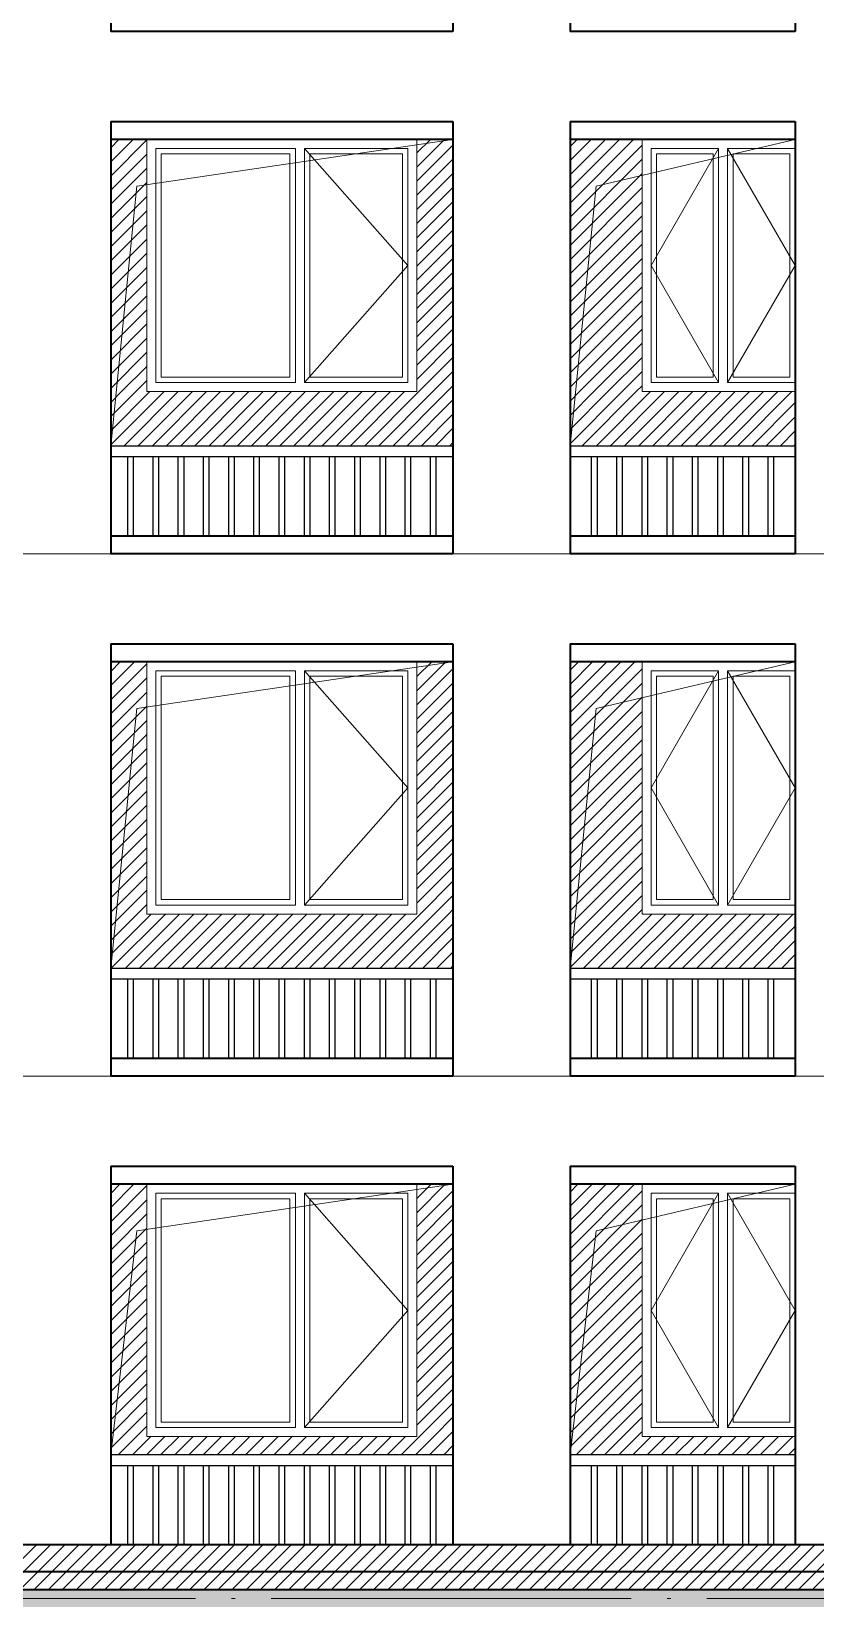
# Model space of a CAD drawing. Extents: x 27938 to 983267, y -209821 to 1628073.
# Drawn here: x 708726 to 713080, y 46240 to 54940 of the extents above; entities that cross this region are included whole.
import ezdxf
from ezdxf.xclip import XClip

# ---------------------------------------------------------------- set-up
doc = ezdxf.new("R2010")
doc.units = 0
doc.header["$LTSCALE"] = 1000
doc.header["$MEASUREMENT"] = 0
doc.header["$XCLIPFRAME"] = 0
doc.linetypes.add('DOTE', pattern=[2.42, 2, -0.2, 0.02, -0.2])
doc.layers.add('3-剖面填充（细）', color=250, linetype='Continuous')
doc.layers.add('Stair-栏杆', color=142, linetype='Continuous')
for name, color, linetype, lineweight in [('DOTE', 19, 'DOTE', 9), ('WINDOW', 144, 'Continuous', 15), ('立面-中轮廓线', 213, 'Continuous', 35), ('立面-普通轮廓', 7, 'Continuous', 18), ('立面-洞口示意', 152, 'Continuous', 13), ('立面-窗开启线', 250, 'Continuous', 13)]:
    doc.layers.add(name, color=color, linetype=linetype, lineweight=lineweight)
pattern_1 = [(45, (223561.654, -4e-12), (-39.2886205, 39.2886205), [])]
pattern_2 = [(45, (223511.654, -4e-12), (-39.2886205, 39.2886205), [])]
pattern_3 = [(45, (169682.19, 13864.28), (-39.2886205, 39.2886205), [])]
pattern_4 = [(45, (169632.19, 13864.28), (-39.2886205, 39.2886205), [])]

# ---------------------------------------------------------------- blocks, each defined once
blk = doc.blocks.new('A$C4731409C')
at = {"layer": 'WINDOW'}
for points in [[(-1450, 1350), (-675, 1350), (-675, 50), (-1450, 50)], [(-50, 1350), (-625, 1350), (-625, 50), (-50, 50)]]:
    blk.add_lwpolyline(points, close=True, dxfattribs=at)
at = {"layer": 'WINDOW', "color": 250}
for points in [[(-1420, 1320), (-705, 1320), (-705, 80), (-1420, 80)], [(-80, 1320), (-595, 1320), (-595, 80), (-80, 80)]]:
    blk.add_lwpolyline(points, close=True, dxfattribs=at)
at = {"layer": '立面-普通轮廓'}
blk.add_lwpolyline([(-1500, 1400), (0, 1400), (0, 0), (-1500, 0)], close=True, dxfattribs=at)
at = {"layer": '立面-窗开启线', "color": 251, "ltscale": 0.5, "true_color": 0x636466}
blk.add_lwpolyline([(-625, 1350), (-50, 700), (-625, 50)], dxfattribs=at)
blk = doc.blocks.new('A$C318717E3')
at = {"layer": 'WINDOW'}
for points in [[(50, 1350), (425, 1350), (425, 50), (50, 50)], [(850, 1350), (475, 1350), (475, 50), (850, 50)]]:
    blk.add_lwpolyline(points, close=True, dxfattribs=at)
at = {"layer": 'WINDOW', "color": 250}
for points in [[(80, 1320), (395, 1320), (395, 80), (80, 80)], [(820, 1320), (505, 1320), (505, 80), (820, 80)]]:
    blk.add_lwpolyline(points, close=True, dxfattribs=at)
at = {"layer": '立面-普通轮廓'}
blk.add_lwpolyline([(0, 1400), (900, 1400), (900, 0), (0, 0)], close=True, dxfattribs=at)
at = {"layer": '立面-窗开启线', "color": 251, "ltscale": 0.5, "true_color": 0x636466}
for points in [[(425, 1350), (50, 700), (425, 50)], [(475, 1350), (850, 700), (475, 50)]]:
    blk.add_lwpolyline(points, dxfattribs=at)
blk = doc.blocks.new('HFHFHTFHFHTF')
at = {"layer": 'Stair-栏杆'}
for p, q in [((763046.1, 32976), (764946.1, 32976)), ((765596.1, 32976), (766846.2, 32976)), ((763046.1, 32916), (764946.1, 32916)), ((765596.1, 32916), (766846.2, 32916))]:
    blk.add_line(p, q, dxfattribs=at)
for points in [[(763141.1, 32476), (763141.1, 32916)], [(763171.1, 32916), (763171.1, 32476)], [(763281.1, 32476), (763281.1, 32916)], [(763311.1, 32916), (763311.1, 32476)], [(763421.1, 32476), (763421.1, 32916)], [(763451.1, 32916), (763451.1, 32476)], [(763561.1, 32476), (763561.1, 32916)], [(763591.1, 32916), (763591.1, 32476)], [(763701.1, 32476), (763701.1, 32916)], [(763731.1, 32916), (763731.1, 32476)], [(763841.1, 32476), (763841.1, 32916)], [(763871.1, 32916), (763871.1, 32476)], [(763981.1, 32476), (763981.1, 32916)], [(764011.1, 32916), (764011.1, 32476)], [(764121.1, 32476), (764121.1, 32916)], [(764151.1, 32916), (764151.1, 32476)], [(764261.1, 32476), (764261.1, 32916)], [(764291.1, 32916), (764291.1, 32476)], [(764401.1, 32476), (764401.1, 32916)], [(764431.1, 32916), (764431.1, 32476)], [(764541.1, 32476), (764541.1, 32916)], [(764571.1, 32916), (764571.1, 32476)], [(764681.1, 32476), (764681.1, 32916)], [(764711.1, 32916), (764711.1, 32476)], [(764821.1, 32476), (764821.1, 32916)], [(764851.1, 32916), (764851.1, 32476)], [(765716.1, 32476), (765716.1, 32916)], [(765746.1, 32916), (765746.1, 32476)], [(765856.1, 32476), (765856.1, 32916)], [(765886.1, 32916), (765886.1, 32476)], [(765996.1, 32476), (765996.1, 32916)], [(766026.1, 32916), (766026.1, 32476)], [(766136.1, 32476), (766136.1, 32916)], [(766166.1, 32916), (766166.1, 32476)], [(766276.1, 32476), (766276.1, 32916)], [(766306.1, 32916), (766306.1, 32476)], [(766416.1, 32476), (766416.1, 32916)], [(766446.1, 32916), (766446.1, 32476)], [(766556.1, 32476), (766556.1, 32916)], [(766586.1, 32916), (766586.1, 32476)], [(766696.1, 32476), (766696.1, 32916)], [(766726.1, 32916), (766726.1, 32476)]]:
    blk.add_lwpolyline(points, dxfattribs=at)
at = {"layer": '立面-中轮廓线'}
for p, q in [((763046.1, 34776), (763046.1, 32376)), ((764946.1, 34776), (764946.1, 32376)), ((765596.1, 34776), (765596.1, 32376)), ((766846.2, 34776), (766846.2, 32376))]:
    blk.add_line(p, q, dxfattribs=at)
for points in [[(763046.1, 34776), (764946.1, 34776)], [(765596.1, 34776), (766846.2, 34776)], [(764946.1, 34676), (763046.1, 34676)], [(766846.2, 34676), (765596.1, 34676)], [(763046.1, 32476), (764946.1, 32476)], [(765596.1, 32476), (766846.2, 32476)], [(764946.1, 32376), (763046.1, 32376)], [(766846.2, 32376), (765596.1, 32376)]]:
    blk.add_lwpolyline(points, dxfattribs=at)
blk.add_blockref('A$C4731409C', (764746.1, 33276))
ref = blk.add_blockref('A$C318717E3', (765996.2, 33276))
XClip(ref).set_block_clipping_path([(0, 0), (850.0000000998, 1400)])
blk = doc.blocks.new('GDFGDGRDGDDDWED')
at = {"layer": '3-剖面填充（细）'}
h = blk.add_hatch(dxfattribs=at)
h.set_pattern_fill('ANSI31', color=256, scale=35)
h.set_pattern_definition(pattern_1)
h.paths.add_polyline_path([(763046.1, 33276), (763246.1, 33276), (763246.1, 34676), (763046.1, 34676)])
h = blk.add_hatch(dxfattribs=at)
h.set_pattern_fill('ANSI31', color=256, scale=35)
h.set_pattern_definition(pattern_1)
h.paths.add_polyline_path([(764746.1, 33276), (764946.1, 33276), (764946.1, 34676), (764746.1, 34676)])
h = blk.add_hatch(dxfattribs=at)
h.set_pattern_fill('ANSI31', color=256, scale=35)
h.set_pattern_definition(pattern_2)
h.paths.add_polyline_path([(765596.1, 33276), (765996.2, 33276), (765996.2, 34676), (765596.1, 34676)])
h = blk.add_hatch(dxfattribs=at)
h.set_pattern_fill('ANSI31', color=256, scale=35)
h.set_pattern_definition(pattern_1)
h.paths.add_polyline_path([(763046.1, 32976), (764946.1, 32976), (764946.1, 33276), (763046.1, 33276)])
h = blk.add_hatch(dxfattribs=at)
h.set_pattern_fill('ANSI31', color=256, scale=35)
h.set_pattern_definition(pattern_2)
h.paths.add_polyline_path([(765596.1, 32976), (766846.2, 32976), (766846.2, 33276), (765596.1, 33276)])

msp = doc.modelspace()

# ---------------------------------------------------------------- hatches: boundary and pattern name
at = {"layer": '3-剖面填充（细）'}
h = msp.add_hatch(dxfattribs=at)
h.set_pattern_fill('ANSI31', color=256, scale=35)
h.set_pattern_definition(pattern_3)
h.paths.add_polyline_path([(709166.6, 47140.3), (709366.6, 47140.3), (709366.6, 48540.3), (709166.6, 48540.3)])
h = msp.add_hatch(dxfattribs=at)
h.set_pattern_fill('ANSI31', color=256, scale=35)
h.set_pattern_definition(pattern_3)
h.paths.add_polyline_path([(710866.6, 47140.3), (711066.6, 47140.3), (711066.6, 48540.3), (710866.6, 48540.3)])
h = msp.add_hatch(dxfattribs=at)
h.set_pattern_fill('ANSI31', color=256, scale=35)
h.set_pattern_definition(pattern_4)
h.paths.add_polyline_path([(711716.6, 47140.3), (712116.7, 47140.3), (712116.7, 48540.3), (711716.6, 48540.3)])
h = msp.add_hatch(dxfattribs=at)
h.set_pattern_fill('ANSI31', color=256, scale=35)
h.set_pattern_definition(pattern_3)
h.paths.add_polyline_path([(709166.6, 47040.3), (711066.6, 47040.3), (711066.6, 47140.3), (709166.6, 47140.3)])
h = msp.add_hatch(dxfattribs=at)
h.set_pattern_fill('ANSI31', color=256, scale=35)
h.set_pattern_definition(pattern_4)
h.paths.add_polyline_path([(711716.6, 47040.3), (712966.7, 47040.3), (712966.7, 47140.3), (711716.6, 47140.3)])
h = msp.add_hatch(dxfattribs=at)
h.set_pattern_fill('ANSI31', color=256, scale=35)
h.set_pattern_definition([(45, (261000.035, 1964.28), (-39.2886205, 39.2886205), [])])
h.paths.add_polyline_path([(706816.6, 46290.3), (706816.6, 46540.3), (716716.6, 46540.3), (716716.6, 46290.3)])
h = msp.add_hatch(dxfattribs=at)
h.set_pattern_fill('混凝土', color=251, scale=40)
h.set_pattern_definition([(50, (-10314.46, 38067.26), (286.90407, -25.100854), [30, -330]), (355, (-10314.46, 38067.26), (-55.50053, 300.87685), [24, -264]), (100.4514, (-10290.55, 38065.17), (231.40375, 275.77582), [25.49608, -280.45684]), (46.1842, (-10314.46, 38147.26), (426.89642, -66.2076), [45, -495]), (96.6356, (-10278.9, 38141.75), (373.86508, 389.64715), [38.24412, -420.6852]), (351.1842, (-10314.46, 38147.26), (373.86478, 389.64744), [36, -396]), (21, (-10274.46, 38127.26), (238.76282, -161.04756), [30, -330]), (326, (-10274.46, 38127.26), (97.32613, 290.06002), [24, -264]), (71.4514, (-10254.56, 38113.84), (336.08905, 129.0122), [25.49608, -280.45684]), (37.5, (-10314.46, 38067.26), (4.863942, 133.157542), [0, -260.8, 0, -268, 0, -265]), (7.5, (-10314.46, 38067.26), (105.227815, 157.764685), [0, -152.8, 0, -254.8, 0, -101]), (327.5, (-10403.66, 38067.26), (213.528974, -9.021949), [0, -100, 0, -312, 0, -414]), (317.5, (-10443.66, 38067.26), (233.27447, 40.041993), [0, -130, 0, -207.2, 0, -294])])
h.paths.add_polyline_path([(716166.6, 45640.3), (716716.6, 45640.3), (716716.6, 44240.3), (716166.6, 44240.3)], flags=16)
h.paths.add_polyline_path([(714266.6, 45640.3), (715166.6, 45640.3), (715166.6, 44240.3), (714266.6, 44240.3)], flags=16)
h.paths.add_polyline_path([(711716.6, 44140.3), (712966.7, 44140.3), (712966.7, 43640.3), (711716.6, 43640.3)], flags=16)
h.paths.add_polyline_path([(712116.7, 45640.3), (712966.7, 45640.3), (712966.7, 44240.3), (712116.7, 44240.3)], flags=16)
h.paths.add_polyline_path([(709166.6, 44140.3), (711066.6, 44140.3), (711066.6, 43640.3), (709166.6, 43640.3)], flags=16)
h.paths.add_polyline_path([(709366.6, 45640.3), (710866.6, 45640.3), (710866.6, 44240.3), (709366.6, 44240.3)], flags=16)
h.paths.add_polyline_path([(707316.7, 45640.3), (708216.7, 45640.3), (708216.7, 44240.3), (707316.7, 44240.3)], flags=16)
h.paths.add_polyline_path([(721866.6, 45640.3), (721316.6, 45640.3), (721316.6, 44240.3), (721866.6, 44240.3)], flags=16)
h.paths.add_polyline_path([(723766.6, 45640.3), (722866.6, 45640.3), (722866.6, 44240.3), (723766.6, 44240.3)], flags=16)
h.paths.add_polyline_path([(726316.6, 44140.3), (725066.5, 44140.3), (725066.5, 43640.3), (726316.6, 43640.3)], flags=16)
h.paths.add_polyline_path([(725916.5, 45640.3), (725066.5, 45640.3), (725066.5, 44240.3), (725916.5, 44240.3)], flags=16)
h.paths.add_polyline_path([(728866.6, 44140.3), (726966.6, 44140.3), (726966.6, 43640.3), (728866.6, 43640.3)], flags=16)
h.paths.add_polyline_path([(728666.6, 45640.3), (727166.6, 45640.3), (727166.6, 44240.3), (728666.6, 44240.3)], flags=16)
h.paths.add_polyline_path([(730716.5, 45640.3), (729816.5, 45640.3), (729816.5, 44240.3), (730716.5, 44240.3)], flags=16)
h.paths.add_polyline_path([(731316.6, 46290.3), (731316.6, 45740.3), (731466.6, 45740.3), (731466.6, 45640.3), (731316.6, 45640.3), (731316.6, 43940.4), (731466.6, 43940.4), (731466.6, 43840.4), (731316.6, 43840.4), (731316.6, 43190.4), (721316.6, 43190.3), (721316.6, 46290.3)])
h.paths.add_polyline_path([(697466.6, 45640.3), (696916.6, 45640.3), (696916.6, 44240.3), (697466.6, 44240.3)], flags=16)
h.paths.add_polyline_path([(699366.6, 45640.3), (698466.6, 45640.3), (698466.6, 44240.3), (699366.6, 44240.3)], flags=16)
h.paths.add_polyline_path([(701916.6, 44140.3), (700666.5, 44140.3), (700666.5, 43640.3), (701916.6, 43640.3)], flags=16)
h.paths.add_polyline_path([(701516.5, 45640.3), (700666.5, 45640.3), (700666.5, 44240.3), (701516.5, 44240.3)], flags=16)
h.paths.add_polyline_path([(704466.6, 44140.3), (702566.6, 44140.3), (702566.6, 43640.3), (704466.6, 43640.3)], flags=16)
h.paths.add_polyline_path([(704266.6, 45640.3), (702766.6, 45640.3), (702766.6, 44240.3), (704266.6, 44240.3)], flags=16)
h.paths.add_polyline_path([(706316.5, 45640.3), (705416.5, 45640.3), (705416.5, 44240.3), (706316.5, 44240.3)], flags=16)
h.paths.add_polyline_path([(696916.6, 46290.3), (716716.6, 46290.3), (716716.6, 43190.3), (696916.6, 43190.3)])
h.paths.add_polyline_path([(691766.6, 45640.3), (692316.6, 45640.3), (692316.6, 44240.3), (691766.6, 44240.3)], flags=16)
h.paths.add_polyline_path([(689866.6, 45640.3), (690766.6, 45640.3), (690766.6, 44240.3), (689866.6, 44240.3)], flags=16)
h.paths.add_polyline_path([(687316.6, 44140.3), (688566.7, 44140.3), (688566.7, 43640.3), (687316.6, 43640.3)], flags=16)
h.paths.add_polyline_path([(687716.7, 45640.3), (688566.7, 45640.3), (688566.7, 44240.3), (687716.7, 44240.3)], flags=16)
h.paths.add_polyline_path([(684766.6, 44140.3), (686666.6, 44140.3), (686666.6, 43640.3), (684766.6, 43640.3)], flags=16)
h.paths.add_polyline_path([(684966.6, 45640.3), (686466.6, 45640.3), (686466.6, 44240.3), (684966.6, 44240.3)], flags=16)
h.paths.add_polyline_path([(682916.7, 45640.3), (683816.7, 45640.3), (683816.7, 44240.3), (682916.7, 44240.3)], flags=16)
h.paths.add_polyline_path([(682316.6, 46290.3), (682316.6, 45740.3), (682166.6, 45740.3), (682166.6, 45640.3), (682316.6, 45640.3), (682316.6, 43940.4), (682166.6, 43940.4), (682166.6, 43840.4), (682316.6, 43840.4), (682316.6, 43190.4), (692316.6, 43190.3), (692316.6, 46290.3)])

# ---------------------------------------------------------------- linework, layer by layer
at = {"layer": 'DOTE', "linetype": 'DOTE'}
for p, q in [((681016.6, 52040.3), (732616.6, 52040.3)), ((681016.6, 49140.3), (732616.6, 49140.3)), ((681016.6, 46240.3), (732616.6, 46240.3))]:
    msp.add_line(p, q, dxfattribs=at)
at = {"layer": 'Stair-栏杆'}
for p, q in [((709166.6, 47040.3), (711066.6, 47040.3)), ((709166.6, 46980.3), (711066.6, 46980.3)), ((711716.6, 47040.3), (712966.7, 47040.3)), ((711716.6, 46980.3), (712966.7, 46980.3))]:
    msp.add_line(p, q, dxfattribs=at)
for points in [[(709261.6, 46540.3), (709261.6, 46980.3)], [(709291.6, 46980.3), (709291.6, 46540.3)], [(709401.6, 46540.3), (709401.6, 46980.3)], [(709431.6, 46980.3), (709431.6, 46540.3)], [(709541.6, 46540.3), (709541.6, 46980.3)], [(709571.6, 46980.3), (709571.6, 46540.3)], [(709681.6, 46540.3), (709681.6, 46980.3)], [(709711.6, 46980.3), (709711.6, 46540.3)], [(709821.6, 46540.3), (709821.6, 46980.3)], [(709851.6, 46980.3), (709851.6, 46540.3)], [(709961.6, 46540.3), (709961.6, 46980.3)], [(709991.6, 46980.3), (709991.6, 46540.3)], [(710101.6, 46540.3), (710101.6, 46980.3)], [(710131.6, 46980.3), (710131.6, 46540.3)], [(710241.6, 46540.3), (710241.6, 46980.3)], [(710271.6, 46980.3), (710271.6, 46540.3)], [(710381.6, 46540.3), (710381.6, 46980.3)], [(710411.6, 46980.3), (710411.6, 46540.3)], [(710521.6, 46540.3), (710521.6, 46980.3)], [(710551.6, 46980.3), (710551.6, 46540.3)], [(710661.6, 46540.3), (710661.6, 46980.3)], [(710691.6, 46980.3), (710691.6, 46540.3)], [(710801.6, 46540.3), (710801.6, 46980.3)], [(710831.6, 46980.3), (710831.6, 46540.3)], [(710941.6, 46540.3), (710941.6, 46980.3)], [(710971.6, 46980.3), (710971.6, 46540.3)], [(711836.6, 46540.3), (711836.6, 46980.3)], [(711866.6, 46980.3), (711866.6, 46540.3)], [(711976.6, 46540.3), (711976.6, 46980.3)], [(712006.6, 46980.3), (712006.6, 46540.3)], [(712116.6, 46540.3), (712116.6, 46980.3)], [(712146.6, 46980.3), (712146.6, 46540.3)], [(712256.6, 46540.3), (712256.6, 46980.3)], [(712286.6, 46980.3), (712286.6, 46540.3)], [(712396.6, 46540.3), (712396.6, 46980.3)], [(712426.6, 46980.3), (712426.6, 46540.3)], [(712536.6, 46540.3), (712536.6, 46980.3)], [(712566.6, 46980.3), (712566.6, 46540.3)], [(712676.6, 46540.3), (712676.6, 46980.3)], [(712706.6, 46980.3), (712706.6, 46540.3)], [(712816.6, 46540.3), (712816.6, 46980.3)], [(712846.6, 46980.3), (712846.6, 46540.3)]]:
    msp.add_lwpolyline(points, dxfattribs=at)
at = {"layer": '立面-中轮廓线'}
for p, q in [((709166.6, 48640.3), (709166.6, 46540.3)), ((711066.6, 48640.3), (711066.6, 46540.3)), ((711716.6, 48640.3), (711716.6, 46540.3)), ((712966.7, 48640.3), (712966.7, 46540.3))]:
    msp.add_line(p, q, dxfattribs=at)
at = {"layer": '立面-中轮廓线', "color": 2}
for p, q in [((706816.6, 46540.3), (716716.6, 46540.3)), ((706816.6, 46390.3), (716716.6, 46390.3)), ((706816.6, 46290.3), (716716.6, 46290.3))]:
    msp.add_line(p, q, dxfattribs=at)
at = {"layer": '立面-中轮廓线'}
for points in [[(709166.6, 48640.3), (711066.6, 48640.3)], [(711716.6, 48640.3), (712966.7, 48640.3)], [(711066.6, 48540.3), (709166.6, 48540.3)], [(712966.7, 48540.3), (711716.6, 48540.3)]]:
    msp.add_lwpolyline(points, dxfattribs=at)
at = {"layer": '立面-洞口示意'}
for points in [[(709166.6, 52640.3), (709311.4, 54081.2), (711066.6, 54340.3)], [(711716.6, 52640.3), (711861.4, 54081.2), (712966.7, 54340.3)], [(709166.6, 49740.3), (709311.4, 51181.2), (711066.6, 51440.3)], [(711716.6, 49740.3), (711861.4, 51181.2), (712966.7, 51440.3)], [(709166.6, 47040.3), (709311.4, 48281.2), (711066.6, 48540.3)], [(711716.6, 47040.3), (711861.4, 48281.2), (712966.7, 48540.3)]]:
    msp.add_lwpolyline(points, dxfattribs=at)

# ---------------------------------------------------------------- block references
for name, p in [('HFHFHTFHFHTF', (-53879.5, 22564.3)), ('HFHFHTFHFHTF', (-53879.5, 19664.3)), ('GDFGDGRDGDDDWED', (-53879.5, 19664.3)), ('HFHFHTFHFHTF', (-53879.5, 16764.3)), ('GDFGDGRDGDDDWED', (-53879.5, 16764.3)), ('A$C4731409C', (710866.6, 47140.3))]:
    msp.add_blockref(name, p)
ref = msp.add_blockref('A$C318717E3', (712116.7, 47140.3))
XClip(ref).set_block_clipping_path([(0, 0), (850.0000000998, 1400)])

doc.saveas('drawing.dxf')
